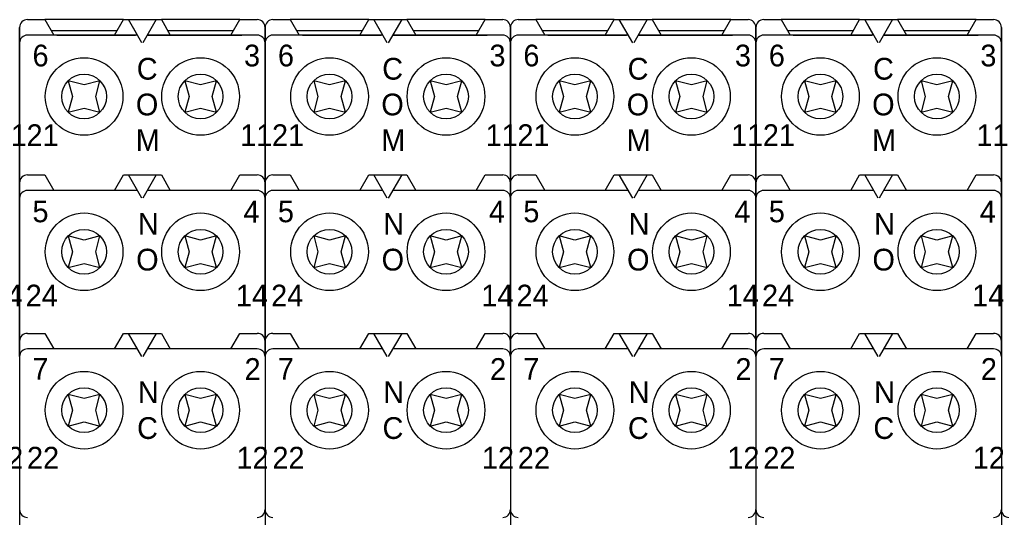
# Model space of a CAD drawing. Header units: millimetres. Extents: x -6000 to 26000, y -6000 to 26000.
# Drawn here: x 106.42 to 115.21, y -4972.89 to -4968.43 of the extents above; entities that cross this region are included whole.
import ezdxf

# ---------------------------------------------------------------- set-up
doc = ezdxf.new("R2010")
doc.units = ezdxf.units.MM
doc.header["$MEASUREMENT"] = 0
doc.layers.add('Чертеж и Рисунок_Ном._пера__1', color=7, linetype='Continuous', lineweight=15)
doc.layers.add('Чертеж и Рисунок_Ном._пера__7', color=7, linetype='Continuous', lineweight=15)
doc.styles.add('СГЕНЕРИР_СТИЛЬ_2', font='')
doc.styles.get('СГЕНЕРИР_СТИЛЬ_2').set_extended_font_data('Arial')

msp = doc.modelspace()

# ---------------------------------------------------------------- linework, layer by layer
at = {"layer": 'Чертеж и Рисунок_Ном._пера__7', "color": 7, "linetype": 'Continuous', "lineweight": 15}
for p, q in [((106.4917, -4968.4323), (106.6478, -4968.4323)), ((107.3509, -4968.4323), (106.6478, -4968.4323)), ((106.6478, -4968.4323), (106.7281, -4968.5714)), ((107.2706, -4968.5714), (107.3509, -4968.4323)), ((107.3509, -4968.4323), (107.3958, -4968.4323)), ((107.3739, -4968.4323), (107.6681, -4968.4323)), ((107.4761, -4968.5714), (107.3958, -4968.4323)), ((107.5163, -4968.6409), (107.3958, -4968.4323)), ((107.3958, -4968.4323), (107.6462, -4968.4323)), ((107.6462, -4968.4323), (107.5257, -4968.6409)), ((107.6462, -4968.4323), (107.6911, -4968.4323)), ((108.3942, -4968.4323), (107.6911, -4968.4323)), ((107.6911, -4968.4323), (107.7714, -4968.5714)), ((108.3139, -4968.5714), (108.3942, -4968.4323)), ((108.3942, -4968.4323), (108.5504, -4968.4323)), ((108.6895, -4968.4323), (108.8456, -4968.4323)), ((109.5487, -4968.4323), (108.8456, -4968.4323)), ((108.8456, -4968.4323), (108.9259, -4968.5714)), ((109.4684, -4968.5714), (109.5487, -4968.4323)), ((109.5487, -4968.4323), (109.5936, -4968.4323)), ((109.5717, -4968.4323), (109.8659, -4968.4323)), ((109.6739, -4968.5714), (109.5936, -4968.4323)), ((109.7141, -4968.6409), (109.5936, -4968.4323)), ((109.5936, -4968.4323), (109.844, -4968.4323)), ((109.844, -4968.4323), (109.7235, -4968.6409)), ((109.844, -4968.4323), (109.8889, -4968.4323)), ((110.592, -4968.4323), (109.8889, -4968.4323)), ((109.8889, -4968.4323), (109.9692, -4968.5714)), ((110.5117, -4968.5714), (110.592, -4968.4323)), ((110.592, -4968.4323), (110.7481, -4968.4323)), ((110.8872, -4968.4323), (111.0434, -4968.4323)), ((111.7465, -4968.4323), (111.0434, -4968.4323)), ((111.0434, -4968.4323), (111.1237, -4968.5714)), ((111.6662, -4968.5714), (111.7465, -4968.4323)), ((111.7465, -4968.4323), (111.7914, -4968.4323)), ((111.7694, -4968.4323), (112.0637, -4968.4323)), ((111.8717, -4968.5714), (111.7914, -4968.4323)), ((111.9118, -4968.6409), (111.7914, -4968.4323)), ((111.7914, -4968.4323), (112.0418, -4968.4323)), ((112.0418, -4968.4323), (111.9213, -4968.6409)), ((112.0418, -4968.4323), (112.0866, -4968.4323)), ((112.7898, -4968.4323), (112.0866, -4968.4323)), ((112.0866, -4968.4323), (112.167, -4968.5714)), ((112.7094, -4968.5714), (112.7898, -4968.4323)), ((112.7898, -4968.4323), (112.9459, -4968.4323)), ((113.085, -4968.4323), (113.2412, -4968.4323)), ((113.9443, -4968.4323), (113.2412, -4968.4323)), ((113.2412, -4968.4323), (113.3215, -4968.5714)), ((113.864, -4968.5714), (113.9443, -4968.4323)), ((113.9443, -4968.4323), (113.9892, -4968.4323)), ((113.9672, -4968.4323), (114.2615, -4968.4323)), ((114.0695, -4968.5714), (113.9892, -4968.4323)), ((114.1096, -4968.6409), (113.9892, -4968.4323)), ((113.9892, -4968.4323), (114.2395, -4968.4323)), ((114.2395, -4968.4323), (114.1191, -4968.6409)), ((114.2395, -4968.4323), (114.2844, -4968.4323)), ((114.9875, -4968.4323), (114.2844, -4968.4323)), ((114.2844, -4968.4323), (114.3647, -4968.5714)), ((114.9072, -4968.5714), (114.9875, -4968.4323)), ((114.9875, -4968.4323), (115.1437, -4968.4323)), ((106.4221, -4968.6409), (106.4221, -4968.5018)), ((106.4221, -4968.5018), (106.4221, -4968.6409)), ((106.704, -4968.5296), (107.2947, -4968.5296)), ((107.7473, -4968.5296), (108.338, -4968.5296)), ((108.6199, -4968.6409), (108.6199, -4968.5018)), ((108.6199, -4968.5018), (108.6199, -4968.6409)), ((108.9018, -4968.5296), (109.4925, -4968.5296)), ((109.9451, -4968.5296), (110.5358, -4968.5296)), ((110.8177, -4968.6409), (110.8177, -4968.5018)), ((110.8177, -4968.5018), (110.8177, -4968.6409)), ((111.0996, -4968.5296), (111.6903, -4968.5296)), ((112.1429, -4968.5296), (112.7335, -4968.5296)), ((113.0155, -4968.6409), (113.0155, -4968.5018)), ((113.0155, -4968.5018), (113.0155, -4968.6409)), ((113.2974, -4968.5296), (113.8881, -4968.5296)), ((114.3406, -4968.5296), (114.9313, -4968.5296)), ((115.2132, -4968.6409), (115.2132, -4968.5018)), ((115.2132, -4968.5018), (115.2132, -4968.6409)), ((106.4221, -4968.6409), (106.4221, -4974.7264)), ((106.4221, -4969.8928), (106.4221, -4968.6409)), ((106.4221, -4968.6409), (106.4221, -4974.7264)), ((106.4221, -4968.6409), (106.4221, -4969.8928)), ((107.4761, -4968.5714), (106.4917, -4968.5714)), ((106.756, -4968.5714), (107.4609, -4968.5714)), ((107.5659, -4968.5714), (108.4113, -4968.5714)), ((108.5504, -4968.5714), (107.5659, -4968.5714)), ((107.5811, -4968.5714), (108.4113, -4968.5714)), ((108.6199, -4968.6409), (108.6199, -4974.7264)), ((108.6199, -4969.8928), (108.6199, -4968.6409)), ((108.6199, -4968.6409), (108.6199, -4974.7264)), ((108.6199, -4968.6409), (108.6199, -4969.8928)), ((109.6739, -4968.5714), (108.6895, -4968.5714)), ((108.9537, -4968.5714), (109.6587, -4968.5714)), ((109.7637, -4968.5714), (110.609, -4968.5714)), ((110.7481, -4968.5714), (109.7637, -4968.5714)), ((109.7789, -4968.5714), (110.609, -4968.5714)), ((110.8177, -4968.6409), (110.8177, -4974.7264)), ((110.8177, -4969.8928), (110.8177, -4968.6409)), ((110.8177, -4968.6409), (110.8177, -4974.7264)), ((110.8177, -4968.6409), (110.8177, -4969.8928)), ((111.8717, -4968.5714), (110.8872, -4968.5714)), ((111.1515, -4968.5714), (111.8565, -4968.5714)), ((111.9615, -4968.5714), (112.8068, -4968.5714)), ((112.9459, -4968.5714), (111.9615, -4968.5714)), ((111.9767, -4968.5714), (112.8068, -4968.5714)), ((113.0155, -4968.6409), (113.0155, -4974.7264)), ((113.0155, -4969.8928), (113.0155, -4968.6409)), ((113.0155, -4968.6409), (113.0155, -4974.7264)), ((113.0155, -4968.6409), (113.0155, -4969.8928)), ((114.0695, -4968.5714), (113.085, -4968.5714)), ((113.3493, -4968.5714), (114.0543, -4968.5714)), ((114.1592, -4968.5714), (115.0046, -4968.5714)), ((115.1437, -4968.5714), (114.1592, -4968.5714)), ((114.1744, -4968.5714), (115.0046, -4968.5714)), ((115.2132, -4968.6409), (115.2132, -4974.7264)), ((115.2132, -4969.8928), (115.2132, -4968.6409)), ((115.2132, -4968.6409), (115.2132, -4974.7264)), ((115.2132, -4968.6409), (115.2132, -4969.8928)), ((106.8577, -4968.9792), (106.8957, -4969.1208)), ((106.9994, -4969.0171), (106.8577, -4968.9792)), ((107.141, -4968.9792), (106.9994, -4969.0171)), ((107.1031, -4969.1208), (107.141, -4968.9792)), ((108.0426, -4969.0171), (107.901, -4968.9792)), ((107.901, -4968.9792), (107.939, -4969.1208)), ((108.1843, -4968.9792), (108.0426, -4969.0171)), ((108.1463, -4969.1208), (108.1843, -4968.9792)), ((109.0555, -4968.9792), (109.0935, -4969.1208)), ((109.1972, -4969.0171), (109.0555, -4968.9792)), ((109.3388, -4968.9792), (109.1972, -4969.0171)), ((109.3009, -4969.1208), (109.3388, -4968.9792)), ((110.2404, -4969.0171), (110.0988, -4968.9792)), ((110.0988, -4968.9792), (110.1367, -4969.1208)), ((110.3821, -4968.9792), (110.2404, -4969.0171)), ((110.3441, -4969.1208), (110.3821, -4968.9792)), ((111.2533, -4968.9792), (111.2913, -4969.1208)), ((111.3949, -4969.0171), (111.2533, -4968.9792)), ((111.5366, -4968.9792), (111.3949, -4969.0171)), ((111.4986, -4969.1208), (111.5366, -4968.9792)), ((112.4382, -4969.0171), (112.2966, -4968.9792)), ((112.2966, -4968.9792), (112.3345, -4969.1208)), ((112.5798, -4968.9792), (112.4382, -4969.0171)), ((112.5419, -4969.1208), (112.5798, -4968.9792)), ((113.4511, -4968.9792), (113.489, -4969.1208)), ((113.5927, -4969.0171), (113.4511, -4968.9792)), ((113.7344, -4968.9792), (113.5927, -4969.0171)), ((113.6964, -4969.1208), (113.7344, -4968.9792)), ((114.636, -4969.0171), (114.4943, -4968.9792)), ((114.4943, -4968.9792), (114.5323, -4969.1208)), ((114.7776, -4968.9792), (114.636, -4969.0171)), ((114.7397, -4969.1208), (114.7776, -4968.9792)), ((106.8957, -4969.1208), (106.8577, -4969.2624)), ((107.141, -4969.2624), (107.1031, -4969.1208)), ((107.939, -4969.1208), (107.901, -4969.2624)), ((108.1843, -4969.2624), (108.1463, -4969.1208)), ((109.0935, -4969.1208), (109.0555, -4969.2624)), ((109.3388, -4969.2624), (109.3009, -4969.1208)), ((110.1367, -4969.1208), (110.0988, -4969.2624)), ((110.3821, -4969.2624), (110.3441, -4969.1208)), ((111.2913, -4969.1208), (111.2533, -4969.2624)), ((111.5366, -4969.2624), (111.4986, -4969.1208)), ((112.3345, -4969.1208), (112.2966, -4969.2624)), ((112.5798, -4969.2624), (112.5419, -4969.1208)), ((113.489, -4969.1208), (113.4511, -4969.2624)), ((113.7344, -4969.2624), (113.6964, -4969.1208)), ((114.5323, -4969.1208), (114.4943, -4969.2624)), ((114.7776, -4969.2624), (114.7397, -4969.1208)), ((106.8577, -4969.2624), (106.9994, -4969.2245)), ((106.9994, -4969.2245), (107.141, -4969.2624)), ((107.901, -4969.2624), (108.0426, -4969.2245)), ((108.0426, -4969.2245), (108.1843, -4969.2624)), ((109.0555, -4969.2624), (109.1972, -4969.2245)), ((109.1972, -4969.2245), (109.3388, -4969.2624)), ((110.0988, -4969.2624), (110.2404, -4969.2245)), ((110.2404, -4969.2245), (110.3821, -4969.2624)), ((111.2533, -4969.2624), (111.3949, -4969.2245)), ((111.3949, -4969.2245), (111.5366, -4969.2624)), ((112.2966, -4969.2624), (112.4382, -4969.2245)), ((112.4382, -4969.2245), (112.5798, -4969.2624)), ((113.4511, -4969.2624), (113.5927, -4969.2245)), ((113.5927, -4969.2245), (113.7344, -4969.2624)), ((114.4943, -4969.2624), (114.636, -4969.2245)), ((114.636, -4969.2245), (114.7776, -4969.2624)), ((106.4917, -4969.8233), (106.6478, -4969.8233)), ((106.6478, -4969.8233), (106.7281, -4969.9624)), ((107.2706, -4969.9624), (107.3509, -4969.8233)), ((107.3509, -4969.8233), (107.3958, -4969.8233)), ((107.5163, -4970.0319), (107.3958, -4969.8233)), ((107.3958, -4969.8233), (107.6462, -4969.8233)), ((107.6462, -4969.8233), (107.5257, -4970.0319)), ((107.6462, -4969.8233), (107.6911, -4969.8233)), ((107.6911, -4969.8233), (107.7714, -4969.9624)), ((108.3139, -4969.9624), (108.3942, -4969.8233)), ((108.3942, -4969.8233), (108.5504, -4969.8233)), ((108.6895, -4969.8233), (108.8456, -4969.8233)), ((108.8456, -4969.8233), (108.9259, -4969.9624)), ((109.4684, -4969.9624), (109.5487, -4969.8233)), ((109.5487, -4969.8233), (109.5936, -4969.8233)), ((109.7141, -4970.0319), (109.5936, -4969.8233)), ((109.5936, -4969.8233), (109.844, -4969.8233)), ((109.844, -4969.8233), (109.7235, -4970.0319)), ((109.844, -4969.8233), (109.8889, -4969.8233)), ((109.8889, -4969.8233), (109.9692, -4969.9624)), ((110.5117, -4969.9624), (110.592, -4969.8233)), ((110.592, -4969.8233), (110.7481, -4969.8233)), ((110.8872, -4969.8233), (111.0434, -4969.8233)), ((111.0434, -4969.8233), (111.1237, -4969.9624)), ((111.6662, -4969.9624), (111.7465, -4969.8233)), ((111.7465, -4969.8233), (111.7914, -4969.8233)), ((111.9118, -4970.0319), (111.7914, -4969.8233)), ((111.7914, -4969.8233), (112.0418, -4969.8233)), ((112.0418, -4969.8233), (111.9213, -4970.0319)), ((112.0418, -4969.8233), (112.0866, -4969.8233)), ((112.0866, -4969.8233), (112.167, -4969.9624)), ((112.7094, -4969.9624), (112.7898, -4969.8233)), ((112.7898, -4969.8233), (112.9459, -4969.8233)), ((113.085, -4969.8233), (113.2412, -4969.8233)), ((113.2412, -4969.8233), (113.3215, -4969.9624)), ((113.864, -4969.9624), (113.9443, -4969.8233)), ((113.9443, -4969.8233), (113.9892, -4969.8233)), ((114.1096, -4970.0319), (113.9892, -4969.8233)), ((113.9892, -4969.8233), (114.2395, -4969.8233)), ((114.2395, -4969.8233), (114.1191, -4970.0319)), ((114.2395, -4969.8233), (114.2844, -4969.8233)), ((114.2844, -4969.8233), (114.3647, -4969.9624)), ((114.9072, -4969.9624), (114.9875, -4969.8233)), ((114.9875, -4969.8233), (115.1437, -4969.8233)), ((106.4221, -4970.0319), (106.4221, -4969.8928)), ((106.4221, -4969.8928), (106.4221, -4970.0319)), ((107.4761, -4969.9624), (106.4917, -4969.9624)), ((108.5504, -4969.9624), (107.5659, -4969.9624)), ((108.6199, -4970.0319), (108.6199, -4969.8928)), ((108.6199, -4969.8928), (108.6199, -4970.0319)), ((109.6739, -4969.9624), (108.6895, -4969.9624)), ((110.7481, -4969.9624), (109.7637, -4969.9624)), ((110.8177, -4970.0319), (110.8177, -4969.8928)), ((110.8177, -4969.8928), (110.8177, -4970.0319)), ((111.8717, -4969.9624), (110.8872, -4969.9624)), ((112.9459, -4969.9624), (111.9615, -4969.9624)), ((113.0155, -4970.0319), (113.0155, -4969.8928)), ((113.0155, -4969.8928), (113.0155, -4970.0319)), ((114.0695, -4969.9624), (113.085, -4969.9624)), ((115.1437, -4969.9624), (114.1592, -4969.9624)), ((115.2132, -4970.0319), (115.2132, -4969.8928)), ((115.2132, -4969.8928), (115.2132, -4970.0319)), ((106.4221, -4971.3116), (106.4221, -4970.0319)), ((106.4221, -4970.0319), (106.4221, -4971.3116)), ((108.6199, -4971.3116), (108.6199, -4970.0319)), ((108.6199, -4970.0319), (108.6199, -4971.3116)), ((110.8177, -4971.3116), (110.8177, -4970.0319)), ((110.8177, -4970.0319), (110.8177, -4971.3116)), ((113.0155, -4971.3116), (113.0155, -4970.0319)), ((113.0155, -4970.0319), (113.0155, -4971.3116)), ((115.2132, -4971.3116), (115.2132, -4970.0319)), ((115.2132, -4970.0319), (115.2132, -4971.3116)), ((106.8577, -4970.3702), (106.8957, -4970.5118)), ((106.9994, -4970.4081), (106.8577, -4970.3702)), ((107.141, -4970.3702), (106.9994, -4970.4081)), ((107.1031, -4970.5118), (107.141, -4970.3702)), ((107.901, -4970.3702), (107.939, -4970.5118)), ((108.0426, -4970.4081), (107.901, -4970.3702)), ((108.1843, -4970.3702), (108.0426, -4970.4081)), ((108.1463, -4970.5118), (108.1843, -4970.3702)), ((109.0555, -4970.3702), (109.0935, -4970.5118)), ((109.1972, -4970.4081), (109.0555, -4970.3702)), ((109.3388, -4970.3702), (109.1972, -4970.4081)), ((109.3009, -4970.5118), (109.3388, -4970.3702)), ((110.0988, -4970.3702), (110.1367, -4970.5118)), ((110.2404, -4970.4081), (110.0988, -4970.3702)), ((110.3821, -4970.3702), (110.2404, -4970.4081)), ((110.3441, -4970.5118), (110.3821, -4970.3702)), ((111.2533, -4970.3702), (111.2913, -4970.5118)), ((111.3949, -4970.4081), (111.2533, -4970.3702)), ((111.5366, -4970.3702), (111.3949, -4970.4081)), ((111.4986, -4970.5118), (111.5366, -4970.3702)), ((112.2966, -4970.3702), (112.3345, -4970.5118)), ((112.4382, -4970.4081), (112.2966, -4970.3702)), ((112.5798, -4970.3702), (112.4382, -4970.4081)), ((112.5419, -4970.5118), (112.5798, -4970.3702)), ((113.4511, -4970.3702), (113.489, -4970.5118)), ((113.5927, -4970.4081), (113.4511, -4970.3702)), ((113.7344, -4970.3702), (113.5927, -4970.4081)), ((113.6964, -4970.5118), (113.7344, -4970.3702)), ((114.4943, -4970.3702), (114.5323, -4970.5118)), ((114.636, -4970.4081), (114.4943, -4970.3702)), ((114.7776, -4970.3702), (114.636, -4970.4081)), ((114.7397, -4970.5118), (114.7776, -4970.3702)), ((106.8957, -4970.5118), (106.8577, -4970.6534)), ((107.141, -4970.6534), (107.1031, -4970.5118)), ((107.939, -4970.5118), (107.901, -4970.6534)), ((108.1843, -4970.6534), (108.1463, -4970.5118)), ((109.0935, -4970.5118), (109.0555, -4970.6534)), ((109.3388, -4970.6534), (109.3009, -4970.5118)), ((110.1367, -4970.5118), (110.0988, -4970.6534)), ((110.3821, -4970.6534), (110.3441, -4970.5118)), ((111.2913, -4970.5118), (111.2533, -4970.6534)), ((111.5366, -4970.6534), (111.4986, -4970.5118)), ((112.3345, -4970.5118), (112.2966, -4970.6534)), ((112.5798, -4970.6534), (112.5419, -4970.5118)), ((113.489, -4970.5118), (113.4511, -4970.6534)), ((113.7344, -4970.6534), (113.6964, -4970.5118)), ((114.5323, -4970.5118), (114.4943, -4970.6534)), ((114.7776, -4970.6534), (114.7397, -4970.5118)), ((106.8577, -4970.6534), (106.9994, -4970.6155)), ((106.9994, -4970.6155), (107.141, -4970.6534)), ((107.901, -4970.6534), (108.0426, -4970.6155)), ((108.0426, -4970.6155), (108.1843, -4970.6534)), ((109.0555, -4970.6534), (109.1972, -4970.6155)), ((109.1972, -4970.6155), (109.3388, -4970.6534)), ((110.0988, -4970.6534), (110.2404, -4970.6155)), ((110.2404, -4970.6155), (110.3821, -4970.6534)), ((111.2533, -4970.6534), (111.3949, -4970.6155)), ((111.3949, -4970.6155), (111.5366, -4970.6534)), ((112.2966, -4970.6534), (112.4382, -4970.6155)), ((112.4382, -4970.6155), (112.5798, -4970.6534)), ((113.4511, -4970.6534), (113.5927, -4970.6155)), ((113.5927, -4970.6155), (113.7344, -4970.6534)), ((114.4943, -4970.6534), (114.636, -4970.6155)), ((114.636, -4970.6155), (114.7776, -4970.6534)), ((106.4917, -4971.2421), (106.6478, -4971.2421)), ((106.6478, -4971.2421), (106.7281, -4971.3812)), ((107.2706, -4971.3812), (107.3509, -4971.2421)), ((107.3509, -4971.2421), (107.3958, -4971.2421)), ((107.5163, -4971.4507), (107.3958, -4971.2421)), ((107.3958, -4971.2421), (107.6462, -4971.2421)), ((107.6462, -4971.2421), (107.5257, -4971.4507)), ((107.6462, -4971.2421), (107.6911, -4971.2421)), ((107.6911, -4971.2421), (107.7714, -4971.3812)), ((108.3139, -4971.3812), (108.3942, -4971.2421)), ((108.3942, -4971.2421), (108.5504, -4971.2421)), ((108.6895, -4971.2421), (108.8456, -4971.2421)), ((108.8456, -4971.2421), (108.9259, -4971.3812)), ((109.4684, -4971.3812), (109.5487, -4971.2421)), ((109.5487, -4971.2421), (109.5936, -4971.2421)), ((109.7141, -4971.4507), (109.5936, -4971.2421)), ((109.5936, -4971.2421), (109.844, -4971.2421)), ((109.844, -4971.2421), (109.7235, -4971.4507)), ((109.844, -4971.2421), (109.8889, -4971.2421)), ((109.8889, -4971.2421), (109.9692, -4971.3812)), ((110.5117, -4971.3812), (110.592, -4971.2421)), ((110.592, -4971.2421), (110.7481, -4971.2421)), ((110.8872, -4971.2421), (111.0434, -4971.2421)), ((111.0434, -4971.2421), (111.1237, -4971.3812)), ((111.6662, -4971.3812), (111.7465, -4971.2421)), ((111.7465, -4971.2421), (111.7914, -4971.2421)), ((111.9118, -4971.4507), (111.7914, -4971.2421)), ((111.7914, -4971.2421), (112.0418, -4971.2421)), ((112.0418, -4971.2421), (111.9213, -4971.4507)), ((112.0418, -4971.2421), (112.0866, -4971.2421)), ((112.0866, -4971.2421), (112.167, -4971.3812)), ((112.7094, -4971.3812), (112.7898, -4971.2421)), ((112.7898, -4971.2421), (112.9459, -4971.2421)), ((113.085, -4971.2421), (113.2412, -4971.2421)), ((113.2412, -4971.2421), (113.3215, -4971.3812)), ((113.864, -4971.3812), (113.9443, -4971.2421)), ((113.9443, -4971.2421), (113.9892, -4971.2421)), ((114.1096, -4971.4507), (113.9892, -4971.2421)), ((113.9892, -4971.2421), (114.2395, -4971.2421)), ((114.2395, -4971.2421), (114.1191, -4971.4507)), ((114.2395, -4971.2421), (114.2844, -4971.2421)), ((114.2844, -4971.2421), (114.3647, -4971.3812)), ((114.9072, -4971.3812), (114.9875, -4971.2421)), ((114.9875, -4971.2421), (115.1437, -4971.2421)), ((106.4221, -4971.4507), (106.4221, -4971.3116)), ((106.4221, -4971.3116), (106.4221, -4971.4507)), ((108.6199, -4971.4507), (108.6199, -4971.3116)), ((108.6199, -4971.3116), (108.6199, -4971.4507)), ((110.8177, -4971.4507), (110.8177, -4971.3116)), ((110.8177, -4971.3116), (110.8177, -4971.4507)), ((113.0155, -4971.4507), (113.0155, -4971.3116)), ((113.0155, -4971.3116), (113.0155, -4971.4507)), ((115.2132, -4971.4507), (115.2132, -4971.3116)), ((115.2132, -4971.3116), (115.2132, -4971.4507)), ((107.4761, -4971.3812), (106.4917, -4971.3812)), ((108.5504, -4971.3812), (107.5659, -4971.3812)), ((109.6739, -4971.3812), (108.6895, -4971.3812)), ((110.7481, -4971.3812), (109.7637, -4971.3812)), ((111.8717, -4971.3812), (110.8872, -4971.3812)), ((112.9459, -4971.3812), (111.9615, -4971.3812)), ((114.0695, -4971.3812), (113.085, -4971.3812)), ((115.1437, -4971.3812), (114.1592, -4971.3812)), ((106.8577, -4971.789), (106.8957, -4971.9306)), ((106.9994, -4971.8269), (106.8577, -4971.789)), ((107.141, -4971.789), (106.9994, -4971.8269)), ((107.1031, -4971.9306), (107.141, -4971.789)), ((108.0426, -4971.8269), (107.901, -4971.789)), ((107.901, -4971.789), (107.939, -4971.9306)), ((108.1843, -4971.789), (108.0426, -4971.8269)), ((108.1463, -4971.9306), (108.1843, -4971.789)), ((109.0555, -4971.789), (109.0935, -4971.9306)), ((109.1972, -4971.8269), (109.0555, -4971.789)), ((109.3388, -4971.789), (109.1972, -4971.8269)), ((109.3009, -4971.9306), (109.3388, -4971.789)), ((110.2404, -4971.8269), (110.0988, -4971.789)), ((110.0988, -4971.789), (110.1367, -4971.9306)), ((110.3821, -4971.789), (110.2404, -4971.8269)), ((110.3441, -4971.9306), (110.3821, -4971.789)), ((111.2533, -4971.789), (111.2913, -4971.9306)), ((111.3949, -4971.8269), (111.2533, -4971.789)), ((111.5366, -4971.789), (111.3949, -4971.8269)), ((111.4986, -4971.9306), (111.5366, -4971.789)), ((112.4382, -4971.8269), (112.2966, -4971.789)), ((112.2966, -4971.789), (112.3345, -4971.9306)), ((112.5798, -4971.789), (112.4382, -4971.8269)), ((112.5419, -4971.9306), (112.5798, -4971.789)), ((113.4511, -4971.789), (113.489, -4971.9306)), ((113.5927, -4971.8269), (113.4511, -4971.789)), ((113.7344, -4971.789), (113.5927, -4971.8269)), ((113.6964, -4971.9306), (113.7344, -4971.789)), ((114.636, -4971.8269), (114.4943, -4971.789)), ((114.4943, -4971.789), (114.5323, -4971.9306)), ((114.7776, -4971.789), (114.636, -4971.8269)), ((114.7397, -4971.9306), (114.7776, -4971.789)), ((106.8957, -4971.9306), (106.8577, -4972.0723)), ((107.141, -4972.0723), (107.1031, -4971.9306)), ((107.939, -4971.9306), (107.901, -4972.0723)), ((108.1843, -4972.0723), (108.1463, -4971.9306)), ((109.0935, -4971.9306), (109.0555, -4972.0723)), ((109.3388, -4972.0723), (109.3009, -4971.9306)), ((110.1367, -4971.9306), (110.0988, -4972.0723)), ((110.3821, -4972.0723), (110.3441, -4971.9306)), ((111.2913, -4971.9306), (111.2533, -4972.0723)), ((111.5366, -4972.0723), (111.4986, -4971.9306)), ((112.3345, -4971.9306), (112.2966, -4972.0723)), ((112.5798, -4972.0723), (112.5419, -4971.9306)), ((113.489, -4971.9306), (113.4511, -4972.0723)), ((113.7344, -4972.0723), (113.6964, -4971.9306)), ((114.5323, -4971.9306), (114.4943, -4972.0723)), ((114.7776, -4972.0723), (114.7397, -4971.9306)), ((106.8577, -4972.0723), (106.9994, -4972.0343)), ((106.9994, -4972.0343), (107.141, -4972.0723)), ((107.901, -4972.0723), (108.0426, -4972.0343)), ((108.0426, -4972.0343), (108.1843, -4972.0723)), ((109.0555, -4972.0723), (109.1972, -4972.0343)), ((109.1972, -4972.0343), (109.3388, -4972.0723)), ((110.0988, -4972.0723), (110.2404, -4972.0343)), ((110.2404, -4972.0343), (110.3821, -4972.0723)), ((111.2533, -4972.0723), (111.3949, -4972.0343)), ((111.3949, -4972.0343), (111.5366, -4972.0723)), ((112.2966, -4972.0723), (112.4382, -4972.0343)), ((112.4382, -4972.0343), (112.5798, -4972.0723)), ((113.4511, -4972.0723), (113.5927, -4972.0343)), ((113.5927, -4972.0343), (113.7344, -4972.0723)), ((114.4943, -4972.0723), (114.636, -4972.0343)), ((114.636, -4972.0343), (114.7776, -4972.0723))]:
    msp.add_line(p, q, dxfattribs=at)
for centre, radius in [((106.9994, -4969.1208), 0.3477), ((108.0426, -4969.1208), 0.3477), ((109.1972, -4969.1208), 0.3477), ((110.2404, -4969.1208), 0.3477), ((111.3949, -4969.1208), 0.3477), ((112.4382, -4969.1208), 0.3477), ((113.5927, -4969.1208), 0.3477), ((114.636, -4969.1208), 0.3477), ((106.9994, -4969.1208), 0.2003), ((108.0426, -4969.1208), 0.2003), ((109.1972, -4969.1208), 0.2003), ((110.2404, -4969.1208), 0.2003), ((111.3949, -4969.1208), 0.2003), ((112.4382, -4969.1208), 0.2003), ((113.5927, -4969.1208), 0.2003), ((114.636, -4969.1208), 0.2003), ((106.9994, -4970.5118), 0.3477), ((108.0426, -4970.5118), 0.3477), ((109.1972, -4970.5118), 0.3477), ((110.2404, -4970.5118), 0.3477), ((111.3949, -4970.5118), 0.3477), ((112.4382, -4970.5118), 0.3477), ((113.5927, -4970.5118), 0.3477), ((114.636, -4970.5118), 0.3477), ((106.9994, -4970.5118), 0.2003), ((108.0426, -4970.5118), 0.2003), ((109.1972, -4970.5118), 0.2003), ((110.2404, -4970.5118), 0.2003), ((111.3949, -4970.5118), 0.2003), ((112.4382, -4970.5118), 0.2003), ((113.5927, -4970.5118), 0.2003), ((114.636, -4970.5118), 0.2003), ((106.9994, -4971.9306), 0.3477), ((108.0426, -4971.9306), 0.3477), ((109.1972, -4971.9306), 0.3477), ((110.2404, -4971.9306), 0.3477), ((111.3949, -4971.9306), 0.3477), ((112.4382, -4971.9306), 0.3477), ((113.5927, -4971.9306), 0.3477), ((114.636, -4971.9306), 0.3477), ((106.9994, -4971.9306), 0.2003), ((108.0426, -4971.9306), 0.2003), ((109.1972, -4971.9306), 0.2003), ((110.2404, -4971.9306), 0.2003), ((111.3949, -4971.9306), 0.2003), ((112.4382, -4971.9306), 0.2003), ((113.5927, -4971.9306), 0.2003), ((114.636, -4971.9306), 0.2003)]:
    msp.add_circle(centre, radius, dxfattribs=at)
for centre, start, end in [((106.4917, -4968.5018), 90, 180), ((108.5504, -4968.5018), 0, 90), ((108.6895, -4968.5018), 90, 180), ((110.7481, -4968.5018), 0, 90), ((110.8872, -4968.5018), 90, 180), ((112.9459, -4968.5018), 0, 90), ((113.085, -4968.5018), 90, 180), ((115.1437, -4968.5018), 0, 90), ((106.4917, -4968.6409), 90, 180), ((108.5504, -4968.6409), 0, 90), ((108.6895, -4968.6409), 90, 180), ((110.7481, -4968.6409), 0, 90), ((110.8872, -4968.6409), 90, 180), ((112.9459, -4968.6409), 0, 90), ((113.085, -4968.6409), 90, 180), ((115.1437, -4968.6409), 0, 90), ((106.4917, -4969.8928), 90, 180), ((108.5504, -4969.8928), 0, 90), ((108.6895, -4969.8928), 90, 180), ((110.7481, -4969.8928), 0, 90), ((110.8872, -4969.8928), 90, 180), ((112.9459, -4969.8928), 0, 90), ((113.085, -4969.8928), 90, 180), ((115.1437, -4969.8928), 0, 90), ((106.4917, -4970.0319), 90, 180), ((108.5504, -4970.0319), 0, 90), ((108.6895, -4970.0319), 90, 180), ((110.7481, -4970.0319), 0, 90), ((110.8872, -4970.0319), 90, 180), ((112.9459, -4970.0319), 0, 90), ((113.085, -4970.0319), 90, 180), ((115.1437, -4970.0319), 0, 90), ((106.4917, -4971.3116), 90, 180), ((108.5504, -4971.3116), 0, 90), ((108.6895, -4971.3116), 90, 180), ((110.7481, -4971.3116), 0, 90), ((110.8872, -4971.3116), 90, 180), ((112.9459, -4971.3116), 0, 90), ((113.085, -4971.3116), 90, 180), ((115.1437, -4971.3116), 0, 90), ((106.4917, -4971.4507), 90, 180), ((108.5504, -4971.4507), 0, 90), ((108.6895, -4971.4507), 90, 180), ((110.7481, -4971.4507), 0, 90), ((110.8872, -4971.4507), 90, 180), ((112.9459, -4971.4507), 0, 90), ((113.085, -4971.4507), 90, 180), ((115.1437, -4971.4507), 0, 90), ((106.4917, -4972.8209), 180, 270), ((108.5504, -4972.8209), 270, 0), ((108.6895, -4972.8209), 180, 270), ((110.7481, -4972.8209), 270, 0), ((110.8872, -4972.8209), 180, 270), ((112.9459, -4972.8209), 270, 0), ((113.085, -4972.8209), 180, 270), ((115.1437, -4972.8209), 270, 0), ((115.2828, -4972.8209), 180, 270)]:
    msp.add_arc(centre, 0.0695, start, end, dxfattribs=at)

# ---------------------------------------------------------------- texts
at = {"layer": 'Чертеж и Рисунок_Ном._пера__1', "color": 7, "linetype": 'Continuous', "lineweight": 15, "char_height": 0.19474, "attachment_point": 7, "style": 'СГЕНЕРИР_СТИЛЬ_2'}
for s, insert in [('\\A1;{\\W0.950000x;\\pql;\\fArial|b0|i0|c204|p38;6}', (106.5376, -4968.8538)), ('\\A1;{\\W0.950000x;\\pql;\\fArial|b0|i0|c204|p38;3}', (108.4316, -4968.8539)), ('\\A1;{\\W0.950000x;\\pql;\\fArial|b0|i0|c204|p38;6}', (108.7353, -4968.8538)), ('\\A1;{\\W0.950000x;\\pql;\\fArial|b0|i0|c204|p38;3}', (110.6294, -4968.8539)), ('\\A1;{\\W0.950000x;\\pql;\\fArial|b0|i0|c204|p38;6}', (110.9331, -4968.8538)), ('\\A1;{\\W0.950000x;\\pql;\\fArial|b0|i0|c204|p38;3}', (112.8272, -4968.8539)), ('\\A1;{\\W0.950000x;\\pql;\\fArial|b0|i0|c204|p38;6}', (113.1309, -4968.8538)), ('\\A1;{\\W0.950000x;\\pql;\\fArial|b0|i0|c204|p38;3}', (115.025, -4968.8539)), ('\\A1;{\\W0.950000x;\\pql;\\fArial|b0|i0|c204|p38;C}', (107.471, -4968.9725)), ('\\A1;{\\W0.950000x;\\pql;\\fArial|b0|i0|c204|p38;C}', (109.6688, -4968.9725)), ('\\A1;{\\W0.950000x;\\pql;\\fArial|b0|i0|c204|p38;C}', (111.8666, -4968.9725)), ('\\A1;{\\W0.950000x;\\pql;\\fArial|b0|i0|c204|p38;C}', (114.0644, -4968.9725)), ('\\A1;{\\W0.950000x;\\pql;\\fArial|b0|i0|c204|p38;O}', (107.4629, -4969.2925)), ('\\A1;{\\W0.950000x;\\pql;\\fArial|b0|i0|c204|p38;O}', (109.6607, -4969.2925)), ('\\A1;{\\W0.950000x;\\pql;\\fArial|b0|i0|c204|p38;O}', (111.8585, -4969.2925)), ('\\A1;{\\W0.950000x;\\pql;\\fArial|b0|i0|c204|p38;O}', (114.0562, -4969.2925)), ('\\A1;{\\W0.950000x;\\pql;\\fArial|b0|i0|c204|p38;11}', (106.1996, -4969.5646)), ('\\A1;{\\W0.950000x;\\pql;\\fArial|b0|i0|c204|p38;21}', (106.4841, -4969.5646)), ('\\A1;{\\W0.950000x;\\pql;\\fArial|b0|i0|c204|p38;M}', (107.4622, -4969.6091)), ('\\A1;{\\W0.950000x;\\pql;\\fArial|b0|i0|c204|p38;11}', (108.3974, -4969.5646)), ('\\A1;{\\W0.950000x;\\pql;\\fArial|b0|i0|c204|p38;21}', (108.6818, -4969.5646)), ('\\A1;{\\W0.950000x;\\pql;\\fArial|b0|i0|c204|p38;M}', (109.66, -4969.6091)), ('\\A1;{\\W0.950000x;\\pql;\\fArial|b0|i0|c204|p38;11}', (110.5952, -4969.5646)), ('\\A1;{\\W0.950000x;\\pql;\\fArial|b0|i0|c204|p38;21}', (110.8796, -4969.5646)), ('\\A1;{\\W0.950000x;\\pql;\\fArial|b0|i0|c204|p38;M}', (111.8578, -4969.6091)), ('\\A1;{\\W0.950000x;\\pql;\\fArial|b0|i0|c204|p38;11}', (112.7929, -4969.5646)), ('\\A1;{\\W0.950000x;\\pql;\\fArial|b0|i0|c204|p38;21}', (113.0774, -4969.5646)), ('\\A1;{\\W0.950000x;\\pql;\\fArial|b0|i0|c204|p38;M}', (114.0556, -4969.6091)), ('\\A1;{\\W0.950000x;\\pql;\\fArial|b0|i0|c204|p38;11}', (114.9907, -4969.5646)), ('\\A1;{\\W0.950000x;\\pql;\\fArial|b0|i0|c204|p38;5}', (106.5371, -4970.2498)), ('\\A1;{\\W0.950000x;\\pql;\\fArial|b0|i0|c204|p38;4}', (108.4265, -4970.2496)), ('\\A1;{\\W0.950000x;\\pql;\\fArial|b0|i0|c204|p38;5}', (108.7349, -4970.2498)), ('\\A1;{\\W0.950000x;\\pql;\\fArial|b0|i0|c204|p38;4}', (110.6243, -4970.2496)), ('\\A1;{\\W0.950000x;\\pql;\\fArial|b0|i0|c204|p38;5}', (110.9327, -4970.2498)), ('\\A1;{\\W0.950000x;\\pql;\\fArial|b0|i0|c204|p38;4}', (112.822, -4970.2496)), ('\\A1;{\\W0.950000x;\\pql;\\fArial|b0|i0|c204|p38;5}', (113.1305, -4970.2498)), ('\\A1;{\\W0.950000x;\\pql;\\fArial|b0|i0|c204|p38;4}', (115.0198, -4970.2496)), ('\\A1;{\\W0.950000x;\\pql;\\fArial|b0|i0|c204|p38;N}', (107.4805, -4970.3589)), ('\\A1;{\\W0.950000x;\\pql;\\fArial|b0|i0|c204|p38;N}', (109.6782, -4970.3589)), ('\\A1;{\\W0.950000x;\\pql;\\fArial|b0|i0|c204|p38;N}', (111.876, -4970.3589)), ('\\A1;{\\W0.950000x;\\pql;\\fArial|b0|i0|c204|p38;N}', (114.0738, -4970.3589)), ('\\A1;{\\W0.950000x;\\pql;\\fArial|b0|i0|c204|p38;O}', (107.4657, -4970.6821)), ('\\A1;{\\W0.950000x;\\pql;\\fArial|b0|i0|c204|p38;O}', (109.6635, -4970.6821)), ('\\A1;{\\W0.950000x;\\pql;\\fArial|b0|i0|c204|p38;O}', (111.8612, -4970.6821)), ('\\A1;{\\W0.950000x;\\pql;\\fArial|b0|i0|c204|p38;O}', (114.059, -4970.6821)), ('\\A1;{\\W0.950000x;\\pql;\\fArial|b0|i0|c204|p38;14}', (106.1607, -4971.0013)), ('\\A1;{\\W0.950000x;\\pql;\\fArial|b0|i0|c204|p38;24}', (106.4764, -4971.0013)), ('\\A1;{\\W0.950000x;\\pql;\\fArial|b0|i0|c204|p38;14}', (108.3585, -4971.0013)), ('\\A1;{\\W0.950000x;\\pql;\\fArial|b0|i0|c204|p38;24}', (108.6742, -4971.0013)), ('\\A1;{\\W0.950000x;\\pql;\\fArial|b0|i0|c204|p38;14}', (110.5563, -4971.0013)), ('\\A1;{\\W0.950000x;\\pql;\\fArial|b0|i0|c204|p38;24}', (110.872, -4971.0013)), ('\\A1;{\\W0.950000x;\\pql;\\fArial|b0|i0|c204|p38;14}', (112.754, -4971.0013)), ('\\A1;{\\W0.950000x;\\pql;\\fArial|b0|i0|c204|p38;24}', (113.0698, -4971.0013)), ('\\A1;{\\W0.950000x;\\pql;\\fArial|b0|i0|c204|p38;14}', (114.9518, -4971.0013)), ('\\A1;{\\W0.950000x;\\pql;\\fArial|b0|i0|c204|p38;7}', (106.5364, -4971.6574)), ('\\A1;{\\W0.950000x;\\pql;\\fArial|b0|i0|c204|p38;2}', (108.4365, -4971.659)), ('\\A1;{\\W0.950000x;\\pql;\\fArial|b0|i0|c204|p38;7}', (108.7342, -4971.6574)), ('\\A1;{\\W0.950000x;\\pql;\\fArial|b0|i0|c204|p38;2}', (110.6343, -4971.659)), ('\\A1;{\\W0.950000x;\\pql;\\fArial|b0|i0|c204|p38;7}', (110.932, -4971.6574)), ('\\A1;{\\W0.950000x;\\pql;\\fArial|b0|i0|c204|p38;2}', (112.8321, -4971.659)), ('\\A1;{\\W0.950000x;\\pql;\\fArial|b0|i0|c204|p38;7}', (113.1298, -4971.6574)), ('\\A1;{\\W0.950000x;\\pql;\\fArial|b0|i0|c204|p38;2}', (115.0298, -4971.659)), ('\\A1;{\\W0.950000x;\\pql;\\fArial|b0|i0|c204|p38;N}', (107.4805, -4971.8675)), ('\\A1;{\\W0.950000x;\\pql;\\fArial|b0|i0|c204|p38;N}', (109.6782, -4971.8675)), ('\\A1;{\\W0.950000x;\\pql;\\fArial|b0|i0|c204|p38;N}', (111.876, -4971.8675)), ('\\A1;{\\W0.950000x;\\pql;\\fArial|b0|i0|c204|p38;N}', (114.0738, -4971.8675)), ('\\A1;{\\W0.950000x;\\pql;\\fArial|b0|i0|c204|p38;C}', (107.4738, -4972.1906)), ('\\A1;{\\W0.950000x;\\pql;\\fArial|b0|i0|c204|p38;C}', (109.6716, -4972.1906)), ('\\A1;{\\W0.950000x;\\pql;\\fArial|b0|i0|c204|p38;C}', (111.8694, -4972.1906)), ('\\A1;{\\W0.950000x;\\pql;\\fArial|b0|i0|c204|p38;C}', (114.0671, -4972.1906)), ('\\A1;{\\W0.950000x;\\pql;\\fArial|b0|i0|c204|p38;12}', (106.1665, -4972.4533)), ('\\A1;{\\W0.950000x;\\pql;\\fArial|b0|i0|c204|p38;22}', (106.4881, -4972.4533)), ('\\A1;{\\W0.950000x;\\pql;\\fArial|b0|i0|c204|p38;12}', (108.3642, -4972.4533)), ('\\A1;{\\W0.950000x;\\pql;\\fArial|b0|i0|c204|p38;22}', (108.6859, -4972.4533)), ('\\A1;{\\W0.950000x;\\pql;\\fArial|b0|i0|c204|p38;12}', (110.562, -4972.4533)), ('\\A1;{\\W0.950000x;\\pql;\\fArial|b0|i0|c204|p38;22}', (110.8837, -4972.4533)), ('\\A1;{\\W0.950000x;\\pql;\\fArial|b0|i0|c204|p38;12}', (112.7598, -4972.4533)), ('\\A1;{\\W0.950000x;\\pql;\\fArial|b0|i0|c204|p38;22}', (113.0815, -4972.4533)), ('\\A1;{\\W0.950000x;\\pql;\\fArial|b0|i0|c204|p38;12}', (114.9576, -4972.4533))]:
    msp.add_mtext(s, dxfattribs=dict(at, insert=insert))

doc.saveas('drawing.dxf')
